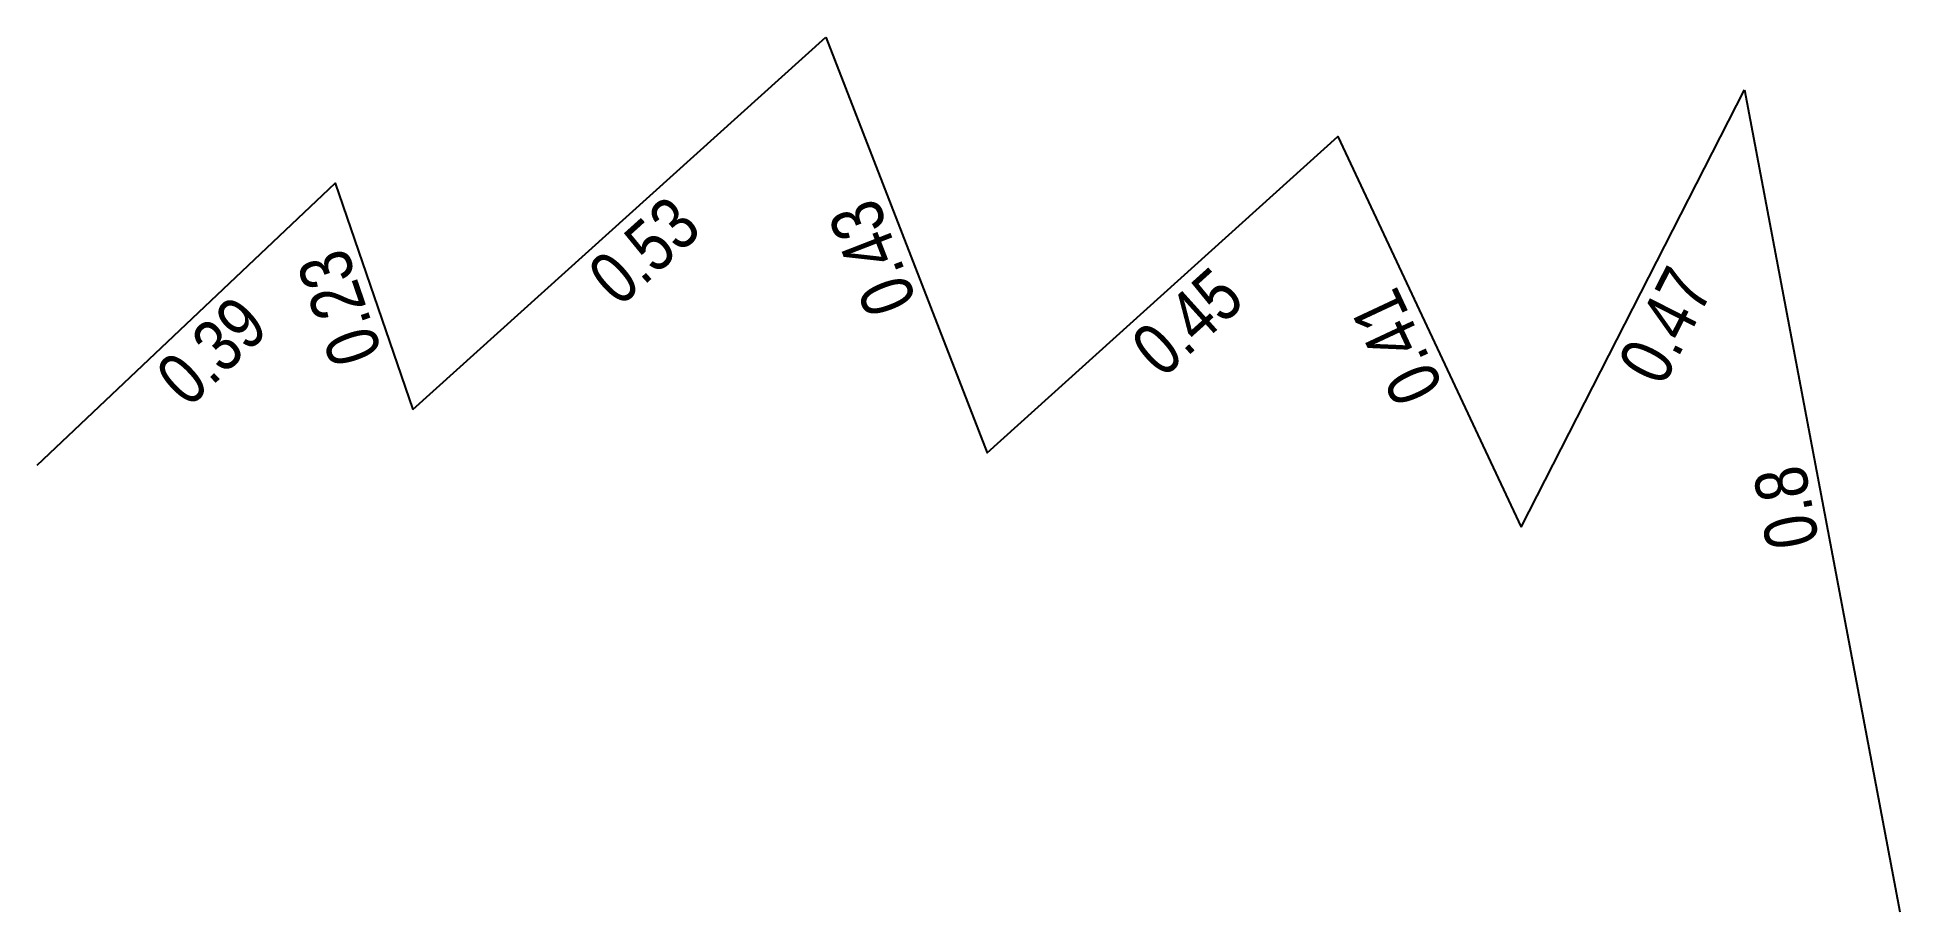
# Model space of a CAD drawing. Header units: millimetres. Extents: x 2121 to 3898, y 1157 to 1992.
import ezdxf
from ezdxf.enums import TextEntityAlignment as Align

# ---------------------------------------------------------------- set-up
doc = ezdxf.new("R2010")
doc.units = ezdxf.units.MM
doc.styles.get("Standard").update_dxf_attribs({"font": 'arial.ttf'})

msp = doc.modelspace()

# ---------------------------------------------------------------- linework, layer by layer
at = {"color": 30}
for points in [[(2479, 1637), (2873, 1992.3)], [(2873, 1992.3), (3027, 1595.6), (3361.7, 1897.6), (3536.5, 1524.5)], [(3536.5, 1524.5), (3749.8, 1942)], [(3749.8, 1942), (3897.9, 1157.4)], [(2120.6, 1583.7), (2405, 1853.1), (2479, 1637)]]:
    msp.add_lwpolyline(points, dxfattribs=at)

# ---------------------------------------------------------------- texts
at = {"color": 2, "width": 0.8}
for s, rotation, p in [('0.53', 42.0456, (2699.5, 1788.7)), ('0.43', 111.218, (2917.4, 1781.3)), ('0.23', 108.9125, (2408.9, 1733.7)), ('0.45', 42.0582, (3217.8, 1720.6)), ('0.47', 62.9389, (3674.3, 1717.3)), ('0.39', 43.4554, (2286.9, 1693)), ('0.41', 115.1015, (3417.4, 1696.2)), ('0.8', 100.6896, (3789.4, 1543.2))]:
    msp.add_text(s, height=50, rotation=rotation, dxfattribs=at).set_placement(p, align=Align.MIDDLE)

doc.saveas('drawing.dxf')
